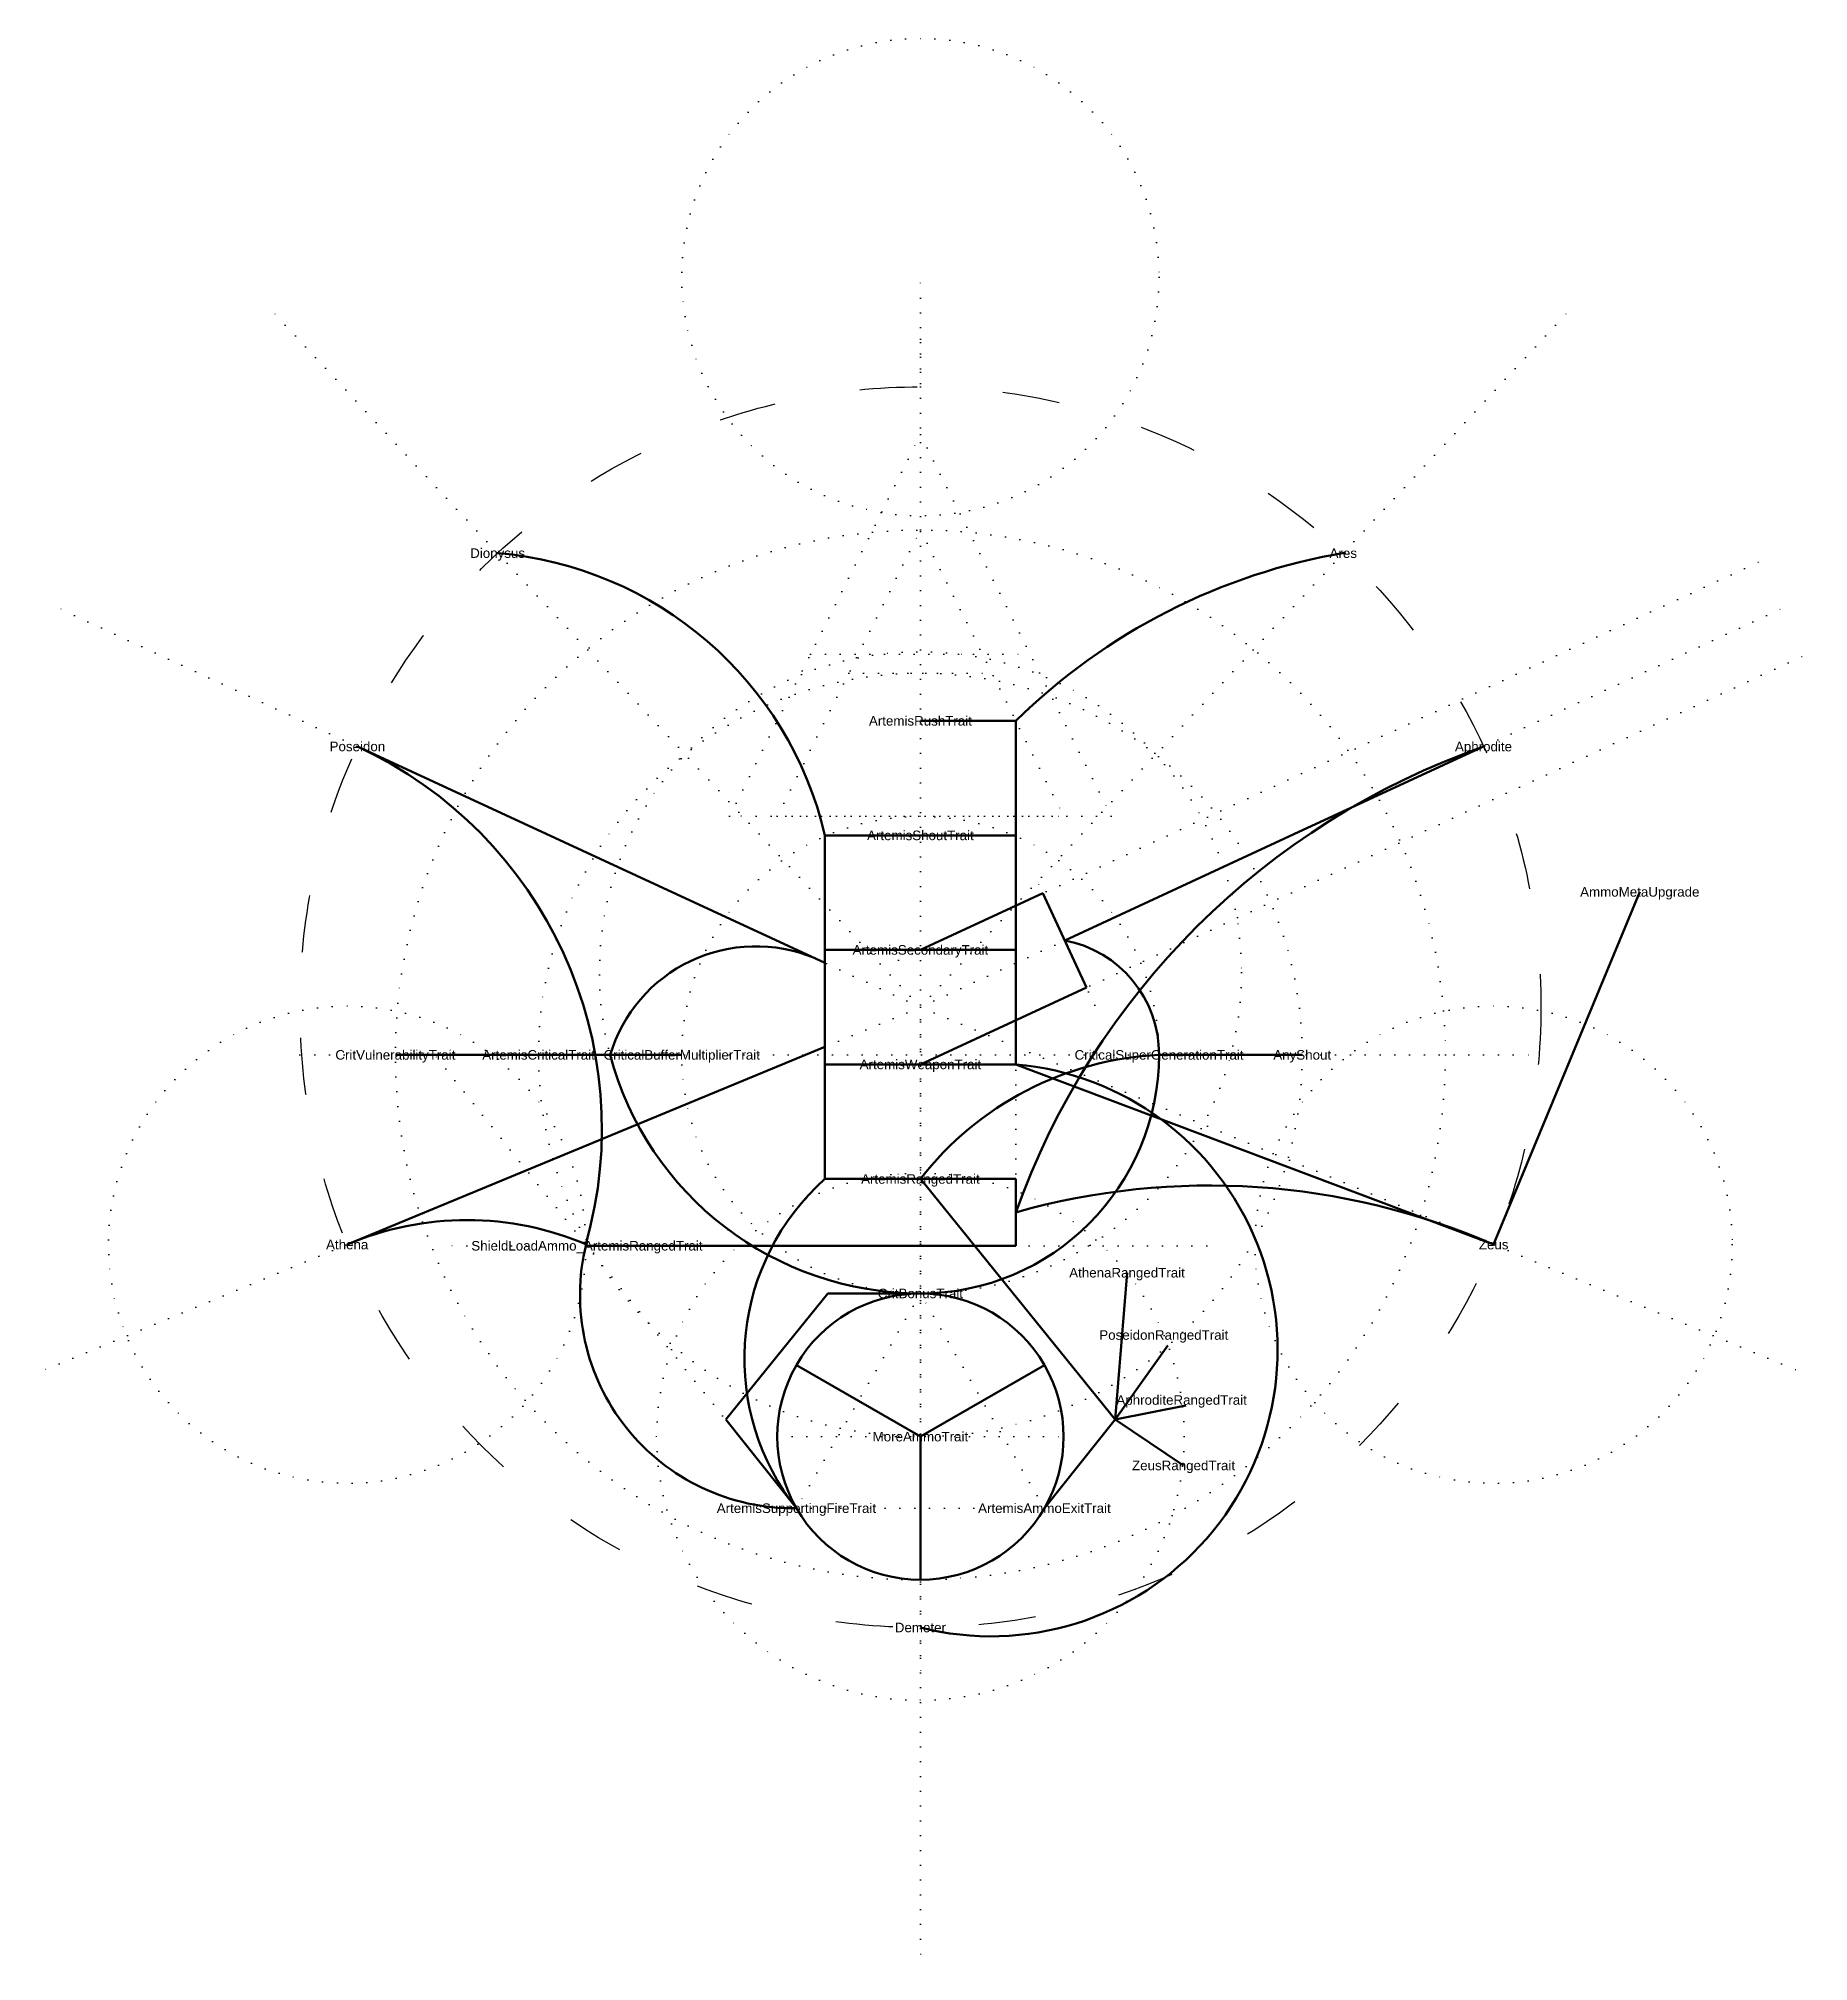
# Model space of a CAD drawing. Header units: millimetres. Extents: x -185 to 186, y -200 to 203.
import ezdxf
from ezdxf.enums import TextEntityAlignment as Align

# ---------------------------------------------------------------- set-up
doc = ezdxf.new("R2010")
doc.units = ezdxf.units.MM
doc.linetypes.add('ACAD_ISO03W100', pattern=[30, 12, -18])
doc.linetypes.add('ACAD_ISO07W100', pattern=[3, 0, -3])
for name, color, linetype, lineweight, true_color in [('Boons', 1, 'Continuous', 25, 0xff0000), ('C ... AnyCast', 2, 'Continuous', 50, 0xffff00), ('C ... Aphrodite', 6, 'Continuous', 50, 0xff00ff), ('C ... ArtemisAmmoExitTrait', 4, 'Continuous', 50, 0x00ffff), ('C ... ArtemisSupportingFireTrait', 6, 'Continuous', 50, 0xff00ff), ('C ... Cast', 1, 'Continuous', 50, 0xff0000), ('C ... CritAmmo', 176, 'Continuous', 50, 0x000080), ('C ... CritBonusTrait', 30, 'Continuous', 50, 0xff7f00), ('C ... Left', 5, 'Continuous', 50, 0x0000ff), ('C ... LoadAmmo', 16, 'Continuous', 50, 0x800000), ('C ... NotCast', 4, 'Continuous', 50, 0x00ffff), ('C ... NotDash', 3, 'Continuous', 50, 0x00ff00), ('C ... Right', 5, 'Continuous', 50, 0x0000ff), ('C ... Soul', 216, 'Continuous', 50, 0x800080), ('C ... SupportAmmo', 136, 'Continuous', 50, 0x008080), ('C ... SupportCrit', 96, 'Continuous', 50, 0x008000), ('C ... SupportingFire', 56, 'Continuous', 50, 0x808000)]:
    doc.layers.add(name, color=color, linetype=linetype, lineweight=lineweight, true_color=true_color)
for name, color, linetype, lineweight, true_color, plot in [('Duos', 30, 'Continuous', 25, 0xff7f00, False), ('Guidelines', 18, 'ACAD_ISO07W100', 25, 0x000000, False), ('LayoutRadius', 18, 'ACAD_ISO03W100', 25, 0x000000, False)]:
    doc.layers.add(name, color=color, linetype=linetype, lineweight=lineweight, true_color=true_color, plot=plot)
doc.styles.add('textstyle11', font='')
doc.styles.add('textstyle12', font='')
doc.styles.add('textstyle13', font='')
doc.styles.add('textstyle14', font='')
doc.styles.add('textstyle15', font='')
doc.styles.add('textstyle16', font='')
doc.styles.add('textstyle17', font='')
doc.styles.add('textstyle18', font='')
doc.styles.add('textstyle19', font='')
doc.styles.add('textstyle20', font='')
doc.styles.add('textstyle21', font='')
doc.styles.add('textstyle22', font='')
doc.styles.add('textstyle23', font='')
doc.styles.add('textstyle24', font='')
doc.styles.add('textstyle25', font='')
doc.styles.add('textstyle26', font='')
doc.styles.add('textstyle27', font='')
doc.styles.add('textstyle28', font='')
doc.styles.add('textstyle29', font='')
doc.styles.add('textstyle30', font='')
doc.styles.add('textstyle31', font='')
doc.styles.add('textstyle32', font='')
doc.styles.add('textstyle33', font='')
doc.styles.add('textstyle34', font='')
doc.styles.add('textstyle35', font='')
doc.styles.add('textstyle36', font='')
doc.styles.add('textstyle37', font='')
doc.styles.get('textstyle11').set_extended_font_data('Arial')
doc.styles.get('textstyle12').set_extended_font_data('Arial')
doc.styles.get('textstyle13').set_extended_font_data('Arial')
doc.styles.get('textstyle14').set_extended_font_data('Arial')
doc.styles.get('textstyle15').set_extended_font_data('Arial')
doc.styles.get('textstyle16').set_extended_font_data('Arial')
doc.styles.get('textstyle17').set_extended_font_data('Arial')
doc.styles.get('textstyle18').set_extended_font_data('Arial')
doc.styles.get('textstyle19').set_extended_font_data('Arial')
doc.styles.get('textstyle20').set_extended_font_data('Arial')
doc.styles.get('textstyle21').set_extended_font_data('Arial')
doc.styles.get('textstyle22').set_extended_font_data('Arial')
doc.styles.get('textstyle23').set_extended_font_data('Arial')
doc.styles.get('textstyle24').set_extended_font_data('Arial')
doc.styles.get('textstyle25').set_extended_font_data('Arial')
doc.styles.get('textstyle26').set_extended_font_data('Arial')
doc.styles.get('textstyle27').set_extended_font_data('Arial')
doc.styles.get('textstyle28').set_extended_font_data('Arial')
doc.styles.get('textstyle29').set_extended_font_data('Arial')
doc.styles.get('textstyle30').set_extended_font_data('Arial')
doc.styles.get('textstyle31').set_extended_font_data('Arial')
doc.styles.get('textstyle32').set_extended_font_data('Arial')
doc.styles.get('textstyle33').set_extended_font_data('Arial')
doc.styles.get('textstyle34').set_extended_font_data('Arial')
doc.styles.get('textstyle35').set_extended_font_data('Arial')
doc.styles.get('textstyle36').set_extended_font_data('Arial')
doc.styles.get('textstyle37').set_extended_font_data('Arial')

msp = doc.modelspace()

# ---------------------------------------------------------------- linework, layer by layer
at = {"layer": 'C ... AnyCast'}
for p, q in [((0, -36), (20, -36)), ((20, -36), (20, -50)), ((-69.87, -50), (20, -50))]:
    msp.add_line(p, q, dxfattribs=at)
for centre, radius, start, end in [((171.26, -96.85), 160.56, 109.3828, 160.4052), ((60.58, -186.81), 149.43, 66.5272, 105.7589)]:
    msp.add_arc(centre, radius, start, end, dxfattribs=at)
at = {"layer": 'C ... Aphrodite'}
for p, q in [((78.24, 36.22), (117.97, 54.61)), ((30.24, 14), (78.24, 36.22)), ((0, 12), (25.67, 23.88)), ((34.82, 4.12), (25.67, 23.88)), ((0, -12), (34.82, 4.12))]:
    msp.add_line(p, q, dxfattribs=at)
at = {"layer": 'C ... ArtemisAmmoExitTrait'}
for start, end in [(330, 30), (270, 330)]:
    msp.add_arc((0, -90), 30, start, end, dxfattribs=at)
at = {"layer": 'C ... ArtemisSupportingFireTrait'}
for start, end in [(150, 210), (210, 270)]:
    msp.add_arc((0, -90), 30, start, end, dxfattribs=at)
at = {"layer": 'C ... Cast'}
for p in [(0, -36), (43.29, -55.65), (51.86, -70.91), (55.62, -83.47), (25.98, -105), (55.13, -96.04)]:
    msp.add_line(p, (40.79, -86.44), dxfattribs=at)
at = {"layer": 'C ... CritAmmo'}
msp.add_line((25.98, -75), (0, -90), dxfattribs=at)
at = {"layer": 'C ... CritBonusTrait'}
for start, end in [(90, 150), (30, 90)]:
    msp.add_arc((0, -90), 30, start, end, dxfattribs=at)
at = {"layer": 'C ... Left'}
msp.add_line((-110, -10), (-50, -10), dxfattribs=at)
for centre, radius, start, end in [((-34.49, -19.08), 31.83, 67.3865, 163.4337), ((0, 7.25), 67.25, 194.8628, 270)]:
    msp.add_arc(centre, radius, start, end, dxfattribs=at)
at = {"layer": 'C ... LoadAmmo'}
for centre, radius, start, end in [((-155.08, -25.54), 88.34, 344.1212, 65.1585), ((-95.06, -108.25), 63.64, 66.6181, 113.1761), ((-26.64, -60.33), 44.68, 166.2736, 270.8421)]:
    msp.add_arc(centre, radius, start, end, dxfattribs=at)
at = {"layer": 'C ... NotCast'}
for p, q in [((0, 60), (20, 60)), ((20, -12), (20, 60)), ((0, 36), (20, 36)), ((0, 12), (20, 12)), ((0, -12), (20, -12)), ((20, -12), (120.1, -49.75))]:
    msp.add_line(p, q, dxfattribs=at)
for centre, radius, start, end in [((110.36, -31.77), 128.79, 99.5114, 134.5576), ((14.79, -71.81), 60.04, 255.7422, 85.0184)]:
    msp.add_arc(centre, radius, start, end, dxfattribs=at)
at = {"layer": 'C ... NotDash'}
for p, q in [((-20, 9.26), (-117.96, 54.63)), ((-20, 36), (-20, -36)), ((0, 36), (-20, 36)), ((0, 12), (-20, 12)), ((-20, -8.28), (-120.1, -49.75)), ((0, -12), (-20, -12)), ((0, -36), (-20, -36))]:
    msp.add_line(p, q, dxfattribs=at)
for centre, radius, start, end in [((-95.02, 18.35), 77.07, 13.2358, 85.2031), ((13.64, -73.68), 50.51, 131.764, 215.8807)]:
    msp.add_arc(centre, radius, start, end, dxfattribs=at)
at = {"layer": 'C ... Right'}
msp.add_line((50, -10), (80, -10), dxfattribs=at)
for centre, radius, start, end in [((25.73, -9.85), 24.27, 359.6343, 79.2878), ((0, -10), 50, 270, 0), ((53.17, -77.18), 67.25, 92.7039, 142.245)]:
    msp.add_arc(centre, radius, start, end, dxfattribs=at)
at = {"layer": 'C ... Soul'}
msp.add_line((120.1, -49.75), (150.72, 24.16), dxfattribs=at)
at = {"layer": 'C ... SupportAmmo'}
msp.add_line((0, -90), (0, -120), dxfattribs=at)
at = {"layer": 'C ... SupportCrit'}
msp.add_line((-25.98, -75), (0, -90), dxfattribs=at)
at = {"layer": 'C ... SupportingFire'}
for p, q in [((-19.41, -60), (-40.79, -86.44)), ((0, -60), (-19.41, -60)), ((-40.79, -86.44), (-25.98, -105))]:
    msp.add_line(p, q, dxfattribs=at)
at = {"layer": 'Guidelines'}
for p, q in [((0, 130), (0, 153)), ((0, 0), (-136.27, 146.39)), ((0, 0), (136.3, 146.37)), ((0, 140), (0, -140)), ((-40, 40), (0, 120)), ((0, 120), (40, 40)), ((-30, 40), (0, 100)), ((0, 100), (30, 40)), ((-4.57, 9.88), (176.92, 93.9)), ((0, 0), (-181.48, 84.05)), ((0, 0), (181.5, 84.02)), ((-23, 74), (23, 74)), ((4.57, -9.88), (186.07, 74.13)), ((-15, 70), (15, 70)), ((20, 55), (20, -48)), ((40, 40), (-40, 40)), ((-30, 40), (30, 40)), ((36.54, 0.39), (23.94, 27.61)), ((0, 0), (-184.78, -76.54)), ((0, 0), (0, -200)), ((0, 0), (184.78, -76.54)), ((-130, -10), (130, -10)), ((-25.98, -105), (-103.17, -8.28)), ((60, -50), (-100, -50)), ((0, -60), (-25.98, -105)), ((25.98, -105), (0, -60)), ((-30, -90), (30, -90)), ((-25.98, -105), (25.98, -105))]:
    msp.add_line(p, q, dxfattribs=at)
for centre, radius in [((0, 153), 50), ((0, -10), 110), ((0, 7.25), 67.25), ((0, -10), 80), ((0, -10), 50), ((-120.1, -49.75), 50), ((120.1, -49.75), 50), ((0, -90), 55.26), ((0, -90), 30)]:
    msp.add_circle(centre, radius, dxfattribs=at)
at = {"layer": 'LayoutRadius'}
msp.add_circle((0, 0), 130, dxfattribs=at)

# ---------------------------------------------------------------- texts
at = {"layer": 'Boons'}
for s, style, p in [('ArtemisRushTrait', 'textstyle17', (0, 60)), ('ArtemisShoutTrait', 'textstyle16', (0, 36)), ('AmmoMetaUpgrade', 'textstyle37', (150.72, 24.16)), ('ArtemisSecondaryTrait', 'textstyle15', (0, 12)), ('CritVulnerabilityTrait', 'textstyle21', (-110, -10)), ('ArtemisCriticalTrait', 'textstyle20', (-80, -10)), ('CriticalBufferMultiplierTrait', 'textstyle19', (-50, -10)), ('ArtemisWeaponTrait', 'textstyle14', (0, -12)), ('CriticalSuperGenerationTrait', 'textstyle18', (50, -10)), ('AnyShout', 'textstyle32', (80, -10)), ('ArtemisRangedTrait', 'textstyle12', (0, -36)), ('ShieldLoadAmmo_ArtemisRangedTrait', 'textstyle13', (-69.87, -50)), ('AthenaRangedTrait', 'textstyle36', (43.29, -55.65)), ('CritBonusTrait', 'textstyle11', (0, -60)), ('PoseidonRangedTrait', 'textstyle35', (50.99, -68.7)), ('AphroditeRangedTrait', 'textstyle34', (54.73, -82.32)), ('MoreAmmoTrait', 'textstyle22', (0, -90)), ('ZeusRangedTrait', 'textstyle33', (55.13, -96.04)), ('ArtemisSupportingFireTrait', 'textstyle23', (-25.98, -105)), ('ArtemisAmmoExitTrait', 'textstyle24', (25.98, -105))]:
    msp.add_text(s, height=2, dxfattribs=dict(at, style=style)).set_placement(p, align=Align.MIDDLE_CENTER)
at = {"layer": 'Duos'}
for s, style, p in [('Dionysus', 'textstyle25', (-88.58, 95.15)), ('Ares', 'textstyle31', (88.59, 95.14)), ('Poseidon', 'textstyle26', (-117.96, 54.63)), ('Aphrodite', 'textstyle30', (117.97, 54.61)), ('Athena', 'textstyle27', (-120.1, -49.75)), ('Zeus', 'textstyle29', (120.1, -49.75)), ('Demeter', 'textstyle28', (0, -130))]:
    msp.add_text(s, height=2, dxfattribs=dict(at, style=style)).set_placement(p, align=Align.MIDDLE_CENTER)

doc.saveas('drawing.dxf')
